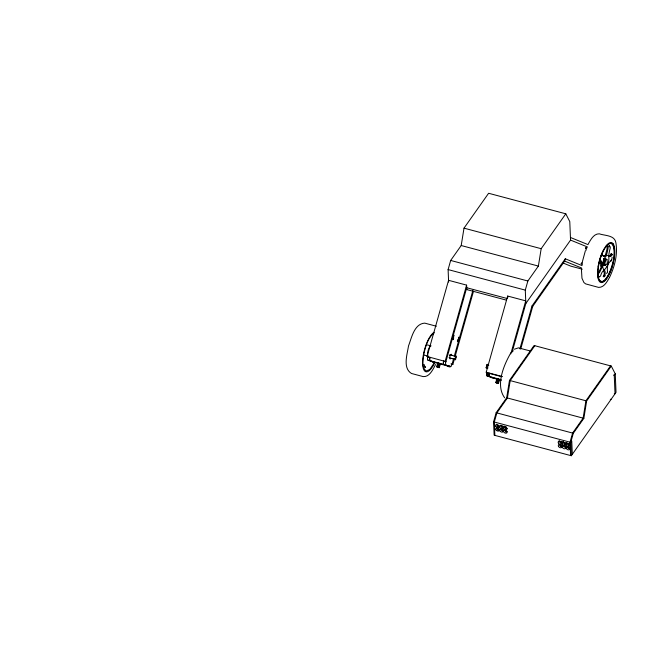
<?xml version="1.0" encoding="UTF-8"?>
<svg xmlns="http://www.w3.org/2000/svg" width="649" height="649" viewBox="0 0 649 649"><rect width="100%" height="100%" fill="white"/><g stroke="black" fill="none" stroke-linecap="round" stroke-linejoin="round"><path stroke-width="0.97" d="M609.233 245.841L609.825 246.369A2.085 1.939 82.9 0 1 610.255 248.032C609.914 249.484 606.385 260.963 612.153 254.935A2.069 0.763 6.6 0 0 611.804 254.14L611.066 253.954L610.92 256.144M611.666 254.075L611.601 255.195L611.796 254.14L611.066 253.954M600.925 266.22L600.933 265.766M437.361 365.809L437.783 364.316M581.423 269.189L581.966 278.251L583.905 282.526L585.641 283.889L598.621 287.41C604.162 287.564 607.172 281.463 609.565 277.399M597.672 270.698L597.737 275.663M611.269 254.027L611.244 255.025L611.123 254.067A5.249 1.947 6.6 0 1 610.741 255.195L608.413 256.379M604.292 256.866L605.33 255.406L606.92 249.411A5.257 4.924 89.9 0 0 606.856 246.523L606.766 246.255M489.151 373.126L489.168 376.42L493.548 378.229A3.091 1.047 -75.1 0 0 494.14 378.026A2.904 0.982 -75.1 0 1 493.67 378.253L486.985 375.844L486.961 372.55L486.198 372.242L507.672 296.049L525.731 300.86L510.779 353.9M605.038 265.538C604.397 250.611 611.966 267.769 602.434 264.841M486.718 366.417L487.083 365.809M600.714 262.91L601.128 260.898L600.593 264.281L601.25 266.625M611.796 259.616L612.112 257.304M598.102 266.901L598.41 264.93M448.629 282.064L448.102 269.578L450.674 260.452L461.204 245.533L464.003 228.156L488.616 193.264L565.798 213.805L569.781 221.577L570.552 240.098L525.844 303.481L512.142 352.083M506.674 397.788L509.473 380.411L534.086 345.519L611.269 366.068L615.252 373.832L616.023 392.361L571.307 455.736L494.132 435.195L493.573 421.834L496.144 412.715L506.674 397.788L583.849 418.337L586.647 400.96L611.269 366.068M525.844 303.481L525.284 290.127L527.856 281.001L538.378 266.074L541.177 248.697L565.798 213.805M582.356 261.815L585.414 250.587M598.735 263.429L599.059 261.92M599.262 261.174L599.871 258.919M427.845 356.812L427.083 356.496L448.556 280.311L466.607 285.122L466.793 289.592M436.769 366.369L437.718 362.978L440.444 363.878L439.227 367.675L436.785 366.888L436.769 366.369L439.227 367.675M438.221 366.758L439.178 363.367M466.607 285.122L445.141 361.306L445.895 361.615L427.083 356.496M453.505 359.197C452.029 362.815 452.15 370.53 445.977 364.965A2.904 0.982 -75.1 0 1 445.847 361.801L466.72 287.742M454.243 356.333L472.934 290.249M450.982 363.846L452.897 364.357L454.268 359.489M455.363 355.603L473.462 291.377M454.803 359.1L455.785 356.098A2.004 0.681 -75.1 0 1 456.417 356.358L455.476 359.692A2.004 0.681 -75.1 0 1 454.844 359.432L449.051 357.567M486.969 367.796L486.766 368.04A2.004 0.681 -75.1 0 1 486.125 367.78L487.066 364.446A2.004 0.681 -75.1 0 1 487.699 364.706L487.748 365.038M495.941 382.131L496.891 378.74L499.616 379.641L498.383 383.429L495.941 382.642L495.941 382.131L498.383 383.429M519.914 348.854L531.993 305.979L565.287 258.789L582.153 265.628M520.693 349.105L532.756 306.287L564.638 261.101L565.287 258.789M583.849 418.337L573.318 433.264L570.747 442.383L571.307 455.736M497.385 382.512L498.351 379.121C497.329 381.928 499.13 383.121 498.521 380.322M512.702 351.401L513.229 350.784M600.114 258.197L601.558 254.173M496.834 380.273L496.607 381.904M605.322 255.162L603.976 256.59L602.588 255.43M601.923 253.256L603.943 249.24M609.614 277.277C614.554 266.707 617.872 254.668 615.917 242.969C614.903 234.995 604.844 235.822 599.27 233.81C593.73 233.656 590.72 239.757 588.327 243.829M434.359 362.694L429.703 369.573L426.182 370.952C420.901 367.083 423.383 358.8 423.967 353.259C425.793 346.055 427.886 337.902 433.986 333.099M435.56 364.56C432.997 369.265 429.743 377.15 423.148 376.59L411.498 373.483C402.51 368.08 407.28 354.216 408.497 345.982C411.539 338.015 414.2 323.786 424.73 323.129L436.379 326.236M606.434 273.375L606.555 273.148A2.069 1.46 36.1 0 0 607.553 272.077C607.002 268.005 607.213 262.772 611.512 260.679A2.061 0.844 5.6 0 0 611.277 259.884M497.994 382.05L497.385 383.024L495.941 382.642M510.966 352.65C503.884 364.819 495.244 385.019 504.63 397.772M496.923 383.04L498.659 383.032M534.817 345.714L510.203 380.606L507.404 397.983L496.874 412.91L494.303 422.028L494.863 435.39M610.539 365.874L585.925 400.766L583.126 418.143L572.596 433.07L570.025 442.188L570.585 455.541M562.099 443.381L563.097 441.969M614.295 393.578L615.025 393.773L614.246 375.244L615.252 373.832M565.733 444.354L566.731 442.934A2.004 1.387 35.2 0 1 566.691 443.316M604.876 275.419L603.83 276.734C602.304 276.831 604.941 273.983 604.584 275.306L603.319 276.506M605.647 246.596C615.885 235.125 614.854 258.034 612.664 262.983C611.902 267.672 603.578 290.281 598.078 277.683M448.053 366.109L448.824 365.736A2.904 0.982 -75.1 0 1 448.053 366.109L443.794 364.381A2.904 0.982 -75.1 0 1 443.665 361.217L445.847 361.801M603.124 264.476L602.515 264.857M514.357 349.211L518.446 347.848L530.33 350.987M603.886 276.717L604.389 276.239L603.951 276.75A2.069 1.403 34.4 0 0 604.957 275.695C606.344 266.504 601.688 271.112 600.625 275.841A2.085 1.687 -14.7 0 1 599.287 276.839L598.719 276.928M601.939 254.716C606.312 260.192 607.521 251.228 608.056 248.096A2.085 1.955 89.9 0 0 607.659 246.425L606.839 246.466M598.767 276.344A1.598 1.379 -23.2 0 1 598.938 276.482L599.287 276.839M603.789 269.757C603.083 270.122 604.819 273.002 604.114 274.3A5.233 3.553 34.4 0 1 603.262 276.506M599.952 260.436A2.093 0.438 19.3 0 1 600.925 261.02C604.957 263.892 600.828 269.23 599.668 272.329A2.085 1.728 -17.5 0 1 598.337 273.359L597.964 273.44M608.835 245.922L609.419 245.971M603.943 258.529L604.552 259.405M429.971 357.372A3.091 1.047 -75.1 0 0 430.109 360.739A2.904 0.982 -75.1 0 1 429.971 357.575L427.788 356.991A2.904 0.982 -75.1 0 0 427.926 360.154L434.806 362.393M434.368 362.466L434.643 362.466A2.904 0.982 -75.1 0 1 434.368 362.466L429.987 360.69M491.358 377.645L491.488 377.669A2.904 0.982 -75.1 0 0 491.926 377.458M493.67 378.253L501.361 380.314M606.888 259.389L604.057 258.943M603.716 258.61L606.328 259.3M607.075 259.746L604.114 258.562M604.243 259.113L605.979 259.576M603.886 259.576L605.631 260.038M603.554 260.2L605.29 260.663M603.245 260.947L604.99 261.409M603.002 261.75L604.738 262.212M602.856 262.488L604.592 262.95M602.751 263.348L604.487 263.81M602.759 264.029L604.495 264.492M602.864 264.565L604.6 265.027M602.175 264.687L605.347 265.473M464.003 228.156L541.177 248.697M582.291 269.197L570.796 266.139L563.3 263.096M461.204 245.533L538.378 266.074M450.674 260.452L527.856 281.001M448.102 269.578L525.284 290.127M466.25 287.612L507.283 298.54M466.461 289.503L506.261 300.098M613.524 375.057L614.246 375.244M427.172 344.879L431.082 345.917M449.83 354.808L455.582 356.342M486.864 364.681L488.778 365.192M610.303 399.24L611.034 399.435M452.807 358.686L455.687 359.457M486.085 367.439L487.999 367.951M423.675 354.962L427.586 356.001M486.198 372.242L502.358 376.542M501.864 376.72L489.151 373.337A2.904 0.982 -75.1 0 0 489.281 376.501M486.864 372.94L489.046 373.524M486.782 373.329L488.965 373.913M486.718 373.719L488.9 374.295M486.677 374.092L488.859 374.668M509.473 380.411L586.647 400.96M486.653 374.441L488.843 375.025M486.661 374.765L488.843 375.349M486.685 375.065L488.867 375.641M486.726 375.325L488.908 375.901M486.791 375.544L488.981 376.12M486.88 375.714L489.062 376.298M427.926 360.154L445.977 364.965M486.985 375.844L501.02 379.624M448.654 365.906L450.836 366.49M448.491 366.036L450.674 366.612M432.177 361.882L450.52 366.693M436.785 366.888L438.245 367.277M496.144 412.715L573.318 433.264M493.573 421.834L570.747 442.383L571.753 440.971L572.313 454.324M500.801 425.655L506.626 427.204M559.049 441.166L569.725 444.005M603.667 258.651L604.389 258.837M425.557 367.407L424.981 367.083M570.447 237.477L588.099 244.649M570.552 240.098L587.442 246.953M564.638 261.101L581.496 267.94M531.993 305.979L532.756 306.287M496.891 378.74L498.164 379.251M452.134 364.048L452.897 364.357M437.718 362.978L438.992 363.489M609.565 246.149L609.703 246.247A1.582 1.476 82.9 0 1 609.005 246.247M425.184 367.196L425.517 367.521L424.827 366.726M424.941 366.912L424.065 364.389M598.281 273.448L598.386 273.862M566.926 442.918L566.983 443.332A2.004 1.387 35.2 0 0 570.025 444.938M567.064 446.261L567.129 446.674A2.004 1.387 35.2 0 0 570.171 448.272M504.314 426.247L504.37 426.661A2.004 1.387 35.2 0 0 507.031 428.397M503.51 431.415L503.454 431.009A2.004 1.387 35.2 0 1 505.052 429.971A2.004 1.387 35.2 0 1 507.039 431.69L507.096 432.104A2.004 1.387 35.2 0 1 505.498 433.134A2.004 1.387 35.2 0 1 503.51 431.415A2.004 1.387 35.2 0 0 502.042 430.839M507.672 296.049L507.745 297.802M560.282 446.496A2.004 1.387 35.2 0 1 561.653 446.707M568.126 448.556A2.004 1.387 35.2 0 1 569.514 448.824M562.302 442.837A2.004 1.387 35.2 0 1 560.33 442.642A2.004 1.387 35.2 0 1 559.146 440.914M566.244 443.884A2.004 1.387 35.2 0 1 564.062 443.543A2.004 1.387 35.2 0 1 563.137 441.58M507.169 431.731A2.004 1.387 35.2 0 1 504.508 430.003L504.451 429.589A2.004 1.387 35.2 0 1 504.516 429.216M505.376 428.543A2.004 1.387 35.2 0 1 506.285 428.616M499.316 426.312A2.004 1.387 35.2 0 1 496.534 424.243M497.296 429.971A2.004 1.387 35.2 0 1 499.04 430.044M505.514 431.885A2.004 1.387 35.2 0 1 505.952 431.869M562.886 445.603A2.004 1.387 35.2 0 1 560.931 446.204A2.004 1.387 35.2 0 1 559.284 444.257M560.574 443.121A2.004 1.387 35.2 0 1 561.961 443.64M503.267 427.358A2.004 1.387 35.2 0 1 500.476 425.298M504.119 426.263A2.004 1.387 35.2 0 1 503.908 426.969M503.405 430.701A2.004 1.387 35.2 0 1 500.622 428.632M501.904 427.504A2.004 1.387 35.2 0 1 503.291 428.024M504.184 429.184A2.004 1.387 35.2 0 1 504.046 430.311M499.462 429.646A2.004 1.387 35.2 0 1 497.434 428.997A2.004 1.387 35.2 0 1 496.72 427.204M497.523 426.49A2.004 1.387 35.2 0 1 498.903 426.701M567.989 445.214A2.004 1.387 35.2 0 1 569.376 445.482M566.39 447.226A2.004 1.387 35.2 0 1 563.316 445.717M564.086 444.208A2.004 1.387 35.2 0 1 565.466 444.419M597.956 272.75A5.257 4.356 -17.5 0 0 599.481 270.844C600.544 268.199 603.659 263.778 600.56 261.279A5.265 1.095 19.3 0 0 599.692 260.59M601.761 266.861A7.942 2.693 -75.1 0 1 602.004 263.567M605.33 255.406A7.942 2.693 -75.1 0 1 605.841 254.911M602.021 255.008A5.265 0.876 18.4 0 1 602.499 255.349M609.111 246.75A5.257 4.9 82.9 0 1 609.176 247.034M610.449 260.582A5.233 2.15 5.6 0 1 610.385 260.695M582.421 264.443A1.201 0.406 -75.1 0 1 582.056 263.948A1.201 0.406 -75.1 0 1 582.429 262.537M586.485 248.121A1.201 0.406 -75.1 0 1 587.053 247.845M586.371 250.06A1.201 0.406 -75.1 0 1 586.363 248.372M428.129 356.05A5.33 1.809 -75.1 0 1 427.991 350.947A5.33 1.809 -75.1 0 1 430.563 346.055M434.919 362.32A20.671 7.017 -75.1 0 1 424.965 371.285A20.671 7.017 -75.1 0 1 423.651 353.324L424.389 350.176A20.671 7.017 -75.1 0 1 434.108 332.288M450.787 358.443A2.401 0.819 -75.1 0 1 449.716 358.005A2.401 0.819 -75.1 0 1 450.633 354.735A2.401 0.819 -75.1 0 1 451.712 355.173M449.408 355.62A2.004 0.681 -75.1 0 1 449.603 355.181M443.794 364.381A3.091 1.047 -75.1 0 1 443.656 361.014M438.821 365.955C439.771 367.975 439.803 362.045 438.821 365.955M455.436 358.07L455.76 357.437L455.436 358.07M458.494 338.08C459.192 339.565 459.216 335.233 458.494 338.08M581.196 263.705C581.893 265.173 581.902 260.906 581.196 263.705M453.464 335.971C453.992 337.723 454.308 333.229 453.464 335.971M585.528 248.283C585.974 250.181 586.436 245.541 585.528 248.283M607.01 266.455L605.111 269.14A7.374 2.499 -75.1 0 1 603.221 262.561A7.374 2.499 -75.1 0 1 608.178 255.528A7.374 2.499 -75.1 0 1 607.01 266.455M613.062 243.659L612.161 242.84A20.671 7.017 -75.1 0 0 597.964 268.215A20.671 7.017 -75.1 0 0 607.789 277.115A20.671 7.017 -75.1 0 0 613.062 243.659M569.571 445.433L569.514 445.027A2.004 1.387 35.2 0 0 567.526 443.308A2.004 1.387 35.2 0 0 565.928 444.338L565.985 444.752A2.004 1.387 35.2 0 0 567.972 446.463A2.004 1.387 35.2 0 0 569.571 445.433M569.708 448.775L569.652 448.362A2.004 1.387 35.2 0 0 567.664 446.642A2.004 1.387 35.2 0 0 566.066 447.672L566.131 448.086A2.004 1.387 35.2 0 0 568.118 449.806A2.004 1.387 35.2 0 0 569.708 448.775M506.958 428.77L506.893 428.356A2.004 1.387 35.2 0 0 504.906 426.636A2.004 1.387 35.2 0 0 503.316 427.667L503.373 428.08A2.004 1.387 35.2 0 0 505.36 429.8A2.004 1.387 35.2 0 0 506.958 428.77M495.812 426.498A2.004 1.387 35.2 0 0 498.959 427.334A2.004 1.387 35.2 0 0 497.288 424.6A2.004 1.387 35.2 0 0 495.812 426.498M499.754 427.545A2.004 1.387 35.2 0 0 502.91 428.389A2.004 1.387 35.2 0 0 501.239 425.655A2.004 1.387 35.2 0 0 499.754 427.545M558.424 443.17A2.004 1.387 35.2 0 0 561.58 444.005A2.004 1.387 35.2 0 0 559.909 441.271A2.004 1.387 35.2 0 0 558.424 443.17M562.375 444.216A2.004 1.387 35.2 0 0 565.522 445.06A2.004 1.387 35.2 0 0 563.851 442.318A2.004 1.387 35.2 0 0 562.375 444.216M495.95 429.833A2.004 1.387 35.2 0 0 499.105 430.676A2.004 1.387 35.2 0 0 497.426 427.942A2.004 1.387 35.2 0 0 495.95 429.833M499.892 430.887A2.004 1.387 35.2 0 0 503.048 431.723A2.004 1.387 35.2 0 0 501.377 428.989A2.004 1.387 35.2 0 0 499.892 430.887M558.562 446.504A2.004 1.387 35.2 0 0 561.718 447.348A2.004 1.387 35.2 0 0 560.046 444.614A2.004 1.387 35.2 0 0 558.562 446.504M562.513 447.559A2.004 1.387 35.2 0 0 565.668 448.394A2.004 1.387 35.2 0 0 563.989 445.66A2.004 1.387 35.2 0 0 562.513 447.559M608.567 275.054A19.811 6.725 -75.1 0 0 611.91 243.659A19.811 6.725 -75.1 0 0 598.2 268.937A19.811 6.725 -75.1 0 0 608.567 275.054M457.991 341.325A1.201 0.406 -75.1 0 0 458.291 339.354A1.201 0.406 -75.1 0 0 457.44 340.725A1.201 0.406 -75.1 0 0 457.991 341.325M453.221 339.411A1.201 0.406 -75.1 0 0 453.546 337.431A1.201 0.406 -75.1 0 0 452.686 338.762A1.201 0.406 -75.1 0 0 453.221 339.411"/></g></svg>
